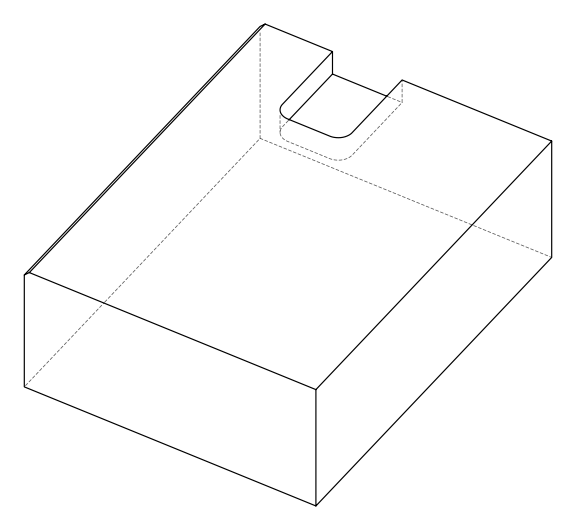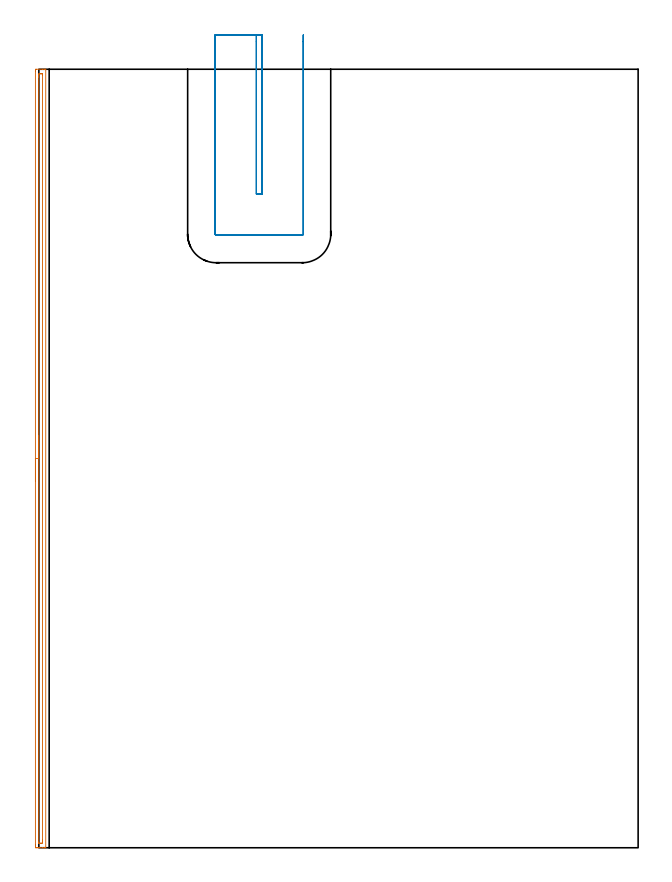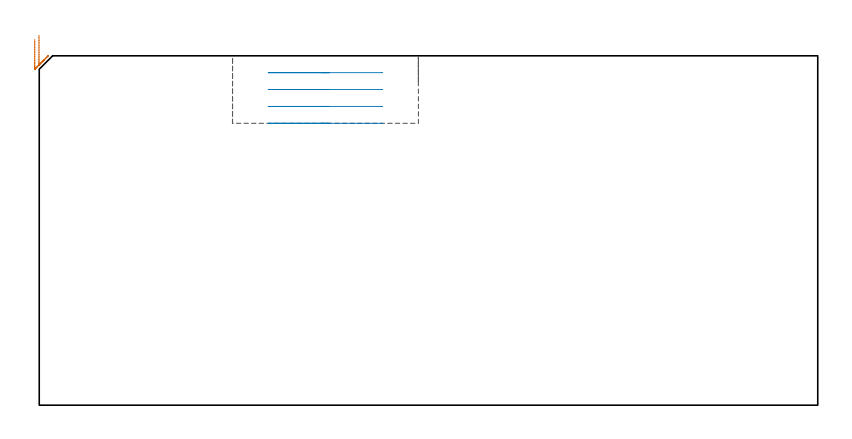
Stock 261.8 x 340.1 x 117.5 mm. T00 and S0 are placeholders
(PLAN: 2 operations, 1 tool changes, 8.9 min)
(1 AREA_MILL | FG_CHAMFER_SURFACE | UGT0205_001 | 5.61 min | 3450 mm3)
(2 MILL_SLOT | SLOT_PARTIAL_RECTANGULAR | UGT0201_106 | Follow Part, ap 6, ae 75% | 3.27 min | 118402 mm3)
(TOOL UGT0205_001 | Chamfer Mill 20 x 3 x 45 deg. | D20 FL50 Z2)
(TOOL UGT0201_106 | End Mill 24 mm | D24 FL25 Z2)
(OP 1 AREA_MILL)
G17 G21 G94 G90
T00 M6
G54
G17 G0 G90 X-1.5 Y160.05 S1061 M3
G43 Z127.5 H0
Z123.
G94 G1 Y160.088 Z122.128 F250.
Y160.202 Z121.264
Y160.391 Z120.412
Y160.653 Z119.58
Y160.987 Z118.774
Y161.39 Z118.
Y161.858 Z117.264
Y162.39 Z116.572
Y162.979 Z115.929
Y163.622 Z115.34
Y164.314 Z114.809
Y165.05 Z114.34
Y165.824 Z113.937
Y166.63 Z113.603
Y167.462 Z113.341
Y168.313 Z113.152
Y169.178 Z113.038
Y170.05 Z113.
Y339.066
X-1.499 Y339.472 Z113.001
X-1.494 Y339.955 Z113.003
X-1.491 Y340.091 Z113.005
X-1.017 Y340.1 Z113.478
X1.634 Z116.129
X2.348 Z116.848
X2.61 Z117.11
X2.984 Y340.092 Z117.475
X3.004 Y340.09 Z117.495
X3. Y339.924 Z117.5
Y0.176
X3.004 Y0.01 Z117.495
X2.984 Y0.008 Z117.475
X2.61 Y0. Z117.109
X2.348 Z116.848
X1.634 Z116.129
X0.393 Z114.89
X-0.134 Z114.361
X-0.754 Z113.741
X-1.017 Y0.001 Z113.478
X-1.256 Y0.004 Z113.24
X-1.491 Y0.009 Z113.005
X-1.494 Y0.145 Z113.003
X-1.499 Y0.628 Z113.001
X-1.5 Y1.116 Z113.
Y170.05
X-0.086 Z114.414
Y336.741
X-0.084 Y337.634 Z114.416
X-0.083 Y337.684 Z114.417
X-0.065 Y338.09 Z114.435
X0.342 Y338.097 Z114.842
X0.75 Y338.098 Z115.25
X1.226 Y338.097 Z115.726
X1.467 Y338.09 Z115.967
X1.579 Y338.077 Z116.079
X1.585 Y337.733 Z116.085
Y337.684
X1.586 Y3.359 Z116.086
X1.584 Y2.466 Z116.084
X1.583 Y2.416 Z116.083
X1.565 Y2.01 Z116.065
X1.158 Y2.003 Z115.658
X0.75 Y2.002 Z115.25
X0.274 Y2.003 Z114.774
X0.032 Y2.01 Z114.532
X-0.079 Y2.023 Z114.421
X-0.085 Y2.367 Z114.415
Y2.416
X-0.086 Y170.05 Z114.414
Y170.922 Z114.452
Y171.786 Z114.566
Y172.638 Z114.755
Y173.47 Z115.017
Y174.276 Z115.351
Y175.05 Z115.754
Y175.786 Z116.223
Y176.478 Z116.754
Y177.121 Z117.343
Y177.71 Z117.986
Y178.241 Z118.678
Y178.71 Z119.414
Y179.113 Z120.188
Y179.447 Z120.994
Y179.709 Z121.826
Y179.898 Z122.678
Y180.012 Z123.543
Y180.05 Z124.414
G0 Z127.5
M5
M2
(OP 2 MILL_SLOT)
G17 G21 G94 G90
T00 M6
G54
G17 G0 G90 X95. Y355.1 S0 M3
G43 Z127.5 H0
Z111.825
G94 G1 Y352.1 F250.
Y285.6 F500.
X97.5
Y352.1
Y355.1 F250.
X77.
Y352.1
Y268. F500.
G3 X77.4 Y267.6 R0.4
G1 X115.1
G3 X115.5 Y268. R0.4
G1 Y352.1
Y355.1 F250.
G0 X95. Z106.15
G1 Y352.1
Y285.6 F500.
X97.5
Y352.1
Y355.1 F250.
X77.
Y352.1
Y268. F500.
G3 X77.4 Y267.6 R0.4
G1 X115.1
G3 X115.5 Y268. R0.4
G1 Y352.1
Y355.1 F250.
G0 X95. Z100.475
G1 Y352.1
Y285.6 F500.
X97.5
Y352.1
Y355.1 F250.
X77.
Y352.1
Y268. F500.
G3 X77.4 Y267.6 R0.4
G1 X115.1
G3 X115.5 Y268. R0.4
G1 Y352.1
Y355.1 F250.
G0 X95. Z94.8
G1 Y352.1
Y285.6 F500.
X97.5
Y352.1
Y355.1 F250.
X77.
Y352.1
Y268. F500.
G3 X77.4 Y267.6 R0.4
G1 X115.1
G3 X115.5 Y268. R0.4
G1 Y352.1
Y355.1 F250.
G0 Z127.5
M5
M2
